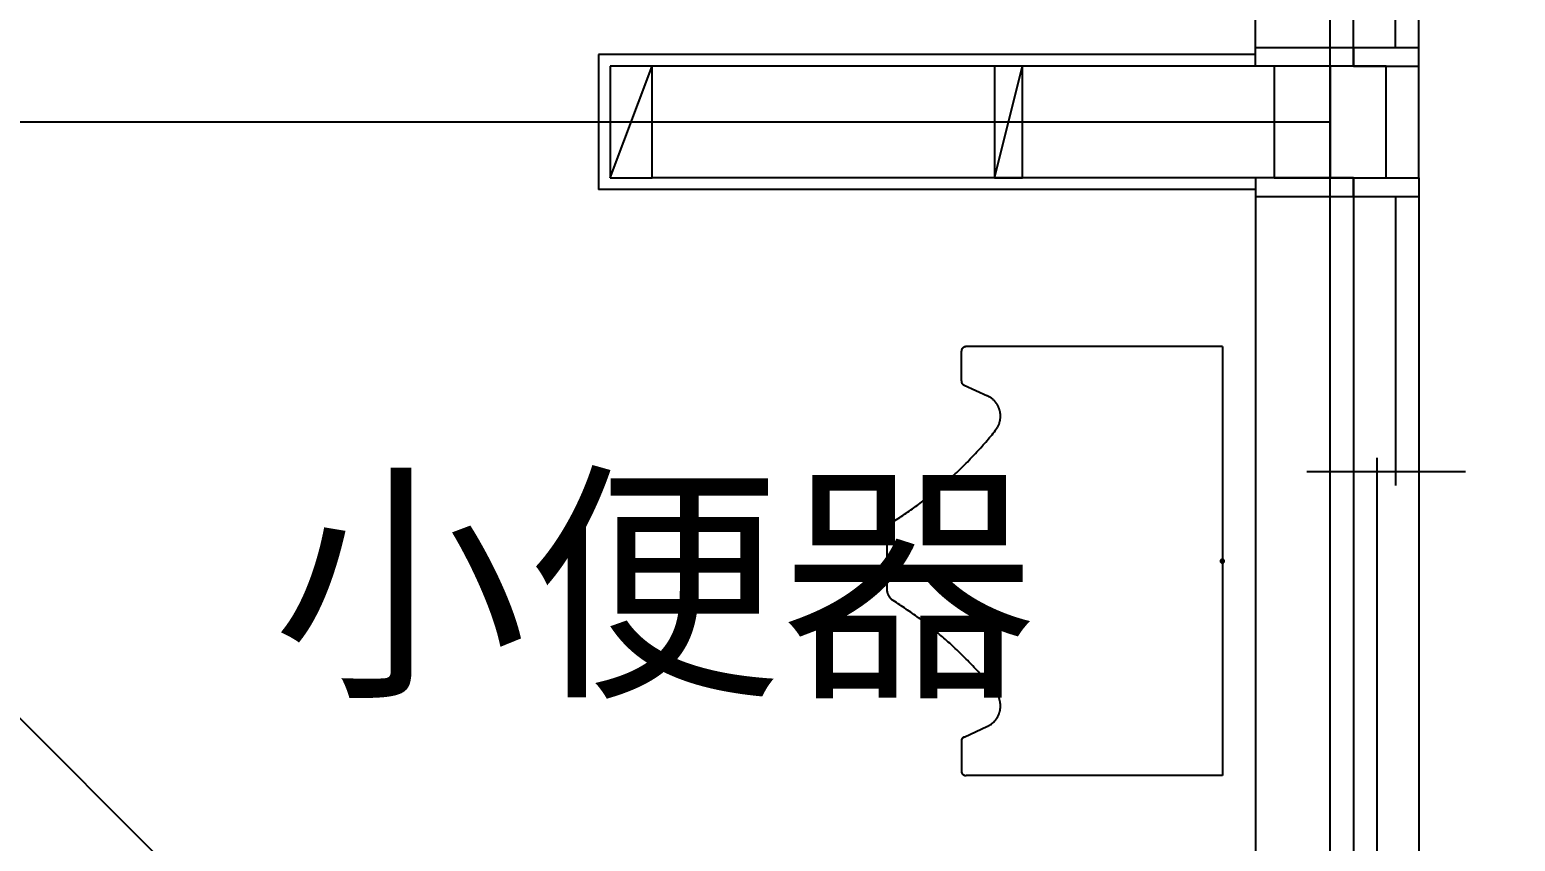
# Model space of a CAD drawing. Header units: millimetres. Extents: x -21029 to 20378, y -14043 to 14043.
# Drawn here: x 7807 to 9400, y -2223 to -1352 of the extents above; entities that cross this region are included whole.
import ezdxf

# ---------------------------------------------------------------- set-up
doc = ezdxf.new("R2010")
doc.units = ezdxf.units.MM
for name, color, linetype in [('0-2', 7, 'Continuous'), ('0-3', 7, 'Continuous'), ('0-A', 7, 'Continuous'), ('0-B', 7, 'Continuous'), ('0-C', 7, 'Continuous'), ('0-D', 7, 'Continuous'), ('0-E', 7, 'Continuous'), ('1-7', 7, 'Continuous'), ('1-9', 7, 'Continuous'), ('1-C', 7, 'Continuous')]:
    doc.layers.add(name, color=color, linetype=linetype)
doc.styles.add('JP', font='msgothic.ttc')

msp = doc.modelspace()

# ---------------------------------------------------------------- linework, layer by layer
at = {"layer": '0-2', "color": 1}
for p, q in [((9202, -3371.1), (9202, 7328.9)), ((7282, -1451.1), (9202, -1451.1)), ((8417, -1451.1), (9202, -1451.1))]:
    msp.add_line(p, q, dxfattribs=at)
at = {"layer": '0-3', "color": 7}
for p, q in [((9142, -1391.1), (8474.5, -1391.1)), ((9142, -1511.1), (8474.5, -1511.1))]:
    msp.add_line(p, q, dxfattribs=at)
at = {"layer": '0-A', "color": 7}
for p, q in [((8806.3, -1728.8), (8806.3, -1697)), ((9086.3, -1692), (8811.3, -1692)), ((9086.3, -1692), (9086.3, -2152)), ((8809.2, -1733.4), (8834.4, -1744.9)), ((8726.3, -1892.4), (8726.3, -1951.7)), ((8809.2, -2110.7), (8834.5, -2099.1)), ((8806.3, -2115.2), (8806.3, -2147)), ((9086.3, -2152), (8811.3, -2152))]:
    msp.add_line(p, q, dxfattribs=at)
for points in [[(8811.3, -1692), (8811.2, -1692), (8811.1, -1692), (8811, -1692), (8810.9, -1692), (8810.8, -1692.1), (8810.7, -1692.1), (8810.6, -1692.1), (8810.4, -1692.1), (8810.3, -1692.1), (8810.2, -1692.1), (8810.1, -1692.2), (8810, -1692.2), (8809.9, -1692.2), (8809.8, -1692.3), (8809.7, -1692.3), (8809.6, -1692.3), (8809.5, -1692.4), (8809.4, -1692.4), (8809.3, -1692.5), (8809.2, -1692.5), (8809.1, -1692.5), (8809, -1692.6), (8808.9, -1692.6), (8808.8, -1692.7), (8808.7, -1692.8), (8808.6, -1692.8), (8808.5, -1692.9), (8808.4, -1692.9), (8808.4, -1693), (8808.3, -1693.1), (8808.2, -1693.1), (8808.1, -1693.2), (8808, -1693.3), (8807.9, -1693.3), (8807.9, -1693.4), (8807.8, -1693.5), (8807.7, -1693.6), (8807.6, -1693.7), (8807.6, -1693.7), (8807.5, -1693.8), (8807.4, -1693.9), (8807.3, -1694), (8807.3, -1694.1), (8807.2, -1694.2), (8807.2, -1694.3), (8807.1, -1694.3), (8807, -1694.4), (8807, -1694.5), (8806.9, -1694.6), (8806.9, -1694.7), (8806.8, -1694.8), (8806.8, -1694.9), (8806.7, -1695), (8806.7, -1695.1), (8806.7, -1695.2), (8806.6, -1695.3), (8806.6, -1695.4), (8806.5, -1695.5), (8806.5, -1695.6), (8806.5, -1695.7), (8806.5, -1695.8), (8806.4, -1695.9), (8806.4, -1696.1), (8806.4, -1696.2), (8806.4, -1696.3), (8806.4, -1696.4), (8806.3, -1696.5), (8806.3, -1696.6), (8806.3, -1696.7), (8806.3, -1696.8), (8806.3, -1696.9), (8806.3, -1697)], [(8806.3, -1728.8), (8806.3, -1728.9), (8806.3, -1729), (8806.3, -1729.1), (8806.3, -1729.1), (8806.3, -1729.2), (8806.3, -1729.3), (8806.3, -1729.4), (8806.4, -1729.5), (8806.4, -1729.5), (8806.4, -1729.6), (8806.4, -1729.7), (8806.4, -1729.8), (8806.4, -1729.8), (8806.4, -1729.9), (8806.5, -1730), (8806.5, -1730.1), (8806.5, -1730.2), (8806.5, -1730.2), (8806.5, -1730.3), (8806.6, -1730.4), (8806.6, -1730.5), (8806.6, -1730.5), (8806.6, -1730.6), (8806.7, -1730.7), (8806.7, -1730.8), (8806.7, -1730.8), (8806.8, -1730.9), (8806.8, -1731), (8806.8, -1731), (8806.9, -1731.1), (8806.9, -1731.2), (8806.9, -1731.2), (8807, -1731.3), (8807, -1731.4), (8807.1, -1731.5), (8807.1, -1731.5), (8807.1, -1731.6), (8807.2, -1731.7), (8807.2, -1731.7), (8807.3, -1731.8), (8807.3, -1731.8), (8807.4, -1731.9), (8807.4, -1732), (8807.5, -1732), (8807.5, -1732.1), (8807.6, -1732.2), (8807.6, -1732.2), (8807.7, -1732.3), (8807.7, -1732.3), (8807.8, -1732.4), (8807.9, -1732.4), (8807.9, -1732.5), (8808, -1732.5), (8808, -1732.6), (8808.1, -1732.6), (8808.2, -1732.7), (8808.2, -1732.7), (8808.3, -1732.8), (8808.3, -1732.8), (8808.4, -1732.9), (8808.5, -1732.9), (8808.5, -1733), (8808.6, -1733), (8808.7, -1733.1), (8808.7, -1733.1), (8808.8, -1733.1), (8808.9, -1733.2), (8808.9, -1733.2), (8809, -1733.3), (8809.1, -1733.3), (8809.2, -1733.3), (8809.2, -1733.4)], [(8843, -1781.7), (8843.4, -1781.2), (8843.8, -1780.7), (8844.1, -1780.2), (8844.5, -1779.7), (8844.8, -1779.2), (8845.1, -1778.7), (8845.4, -1778.2), (8845.7, -1777.6), (8845.9, -1777.1), (8846.2, -1776.5), (8846.4, -1776), (8846.7, -1775.4), (8846.9, -1774.9), (8847.1, -1774.3), (8847.3, -1773.7), (8847.4, -1773.1), (8847.6, -1772.5), (8847.7, -1772), (8847.9, -1771.4), (8848, -1770.8), (8848.1, -1770.2), (8848.1, -1769.6), (8848.2, -1769), (8848.3, -1768.4), (8848.3, -1767.8), (8848.3, -1767.2), (8848.3, -1766.5), (8848.3, -1765.9), (8848.3, -1765.3), (8848.2, -1764.7), (8848.2, -1764.1), (8848.1, -1763.5), (8848, -1762.9), (8847.9, -1762.3), (8847.8, -1761.7), (8847.7, -1761.1), (8847.5, -1760.6), (8847.4, -1760), (8847.2, -1759.4), (8847, -1758.8), (8846.8, -1758.3), (8846.6, -1757.7), (8846.3, -1757.1), (8846.1, -1756.6), (8845.8, -1756), (8845.6, -1755.5), (8845.3, -1755), (8845, -1754.4), (8844.6, -1753.9), (8844.3, -1753.4), (8844, -1752.9), (8843.6, -1752.4), (8843.3, -1751.9), (8842.9, -1751.5), (8842.5, -1751), (8842.1, -1750.5), (8841.7, -1750.1), (8841.3, -1749.7), (8840.8, -1749.2), (8840.4, -1748.8), (8839.9, -1748.4), (8839.5, -1748.1), (8839, -1747.7), (8838.5, -1747.3), (8838, -1747), (8837.5, -1746.6), (8837, -1746.3), (8836.5, -1746), (8835.9, -1745.7), (8835.4, -1745.4), (8834.9, -1745.1), (8834.3, -1744.9)], [(8733.3, -1879.7), (8735, -1878.6), (8736.8, -1877.5), (8738.5, -1876.4), (8740.2, -1875.3), (8741.9, -1874.1), (8743.6, -1873), (8745.3, -1871.8), (8747, -1870.7), (8748.7, -1869.5), (8750.4, -1868.4), (8752.1, -1867.2), (8753.8, -1866), (8755.4, -1864.8), (8757.1, -1863.6), (8758.8, -1862.4), (8760.4, -1861.2), (8762.1, -1859.9), (8763.7, -1858.7), (8765.3, -1857.5), (8767, -1856.2), (8768.6, -1855), (8770.2, -1853.7), (8771.8, -1852.4), (8773.4, -1851.2), (8775, -1849.9), (8776.6, -1848.6), (8778.2, -1847.3), (8779.8, -1846), (8781.4, -1844.7), (8783, -1843.3), (8784.5, -1842), (8786.1, -1840.7), (8787.6, -1839.3), (8789.2, -1838), (8790.7, -1836.6), (8792.3, -1835.3), (8793.8, -1833.9), (8795.3, -1832.5), (8796.8, -1831.1), (8798.3, -1829.7), (8799.8, -1828.3), (8801.3, -1826.9), (8802.8, -1825.5), (8804.3, -1824.1), (8805.8, -1822.7), (8807.2, -1821.2), (8808.7, -1819.8), (8810.2, -1818.4), (8811.6, -1816.9), (8813.1, -1815.4), (8814.5, -1814), (8815.9, -1812.5), (8817.3, -1811), (8818.8, -1809.5), (8820.2, -1808), (8821.6, -1806.5), (8823, -1805), (8824.4, -1803.5), (8825.7, -1802), (8827.1, -1800.5), (8828.5, -1798.9), (8829.8, -1797.4), (8831.2, -1795.9), (8832.5, -1794.3), (8833.9, -1792.8), (8835.2, -1791.2), (8836.5, -1789.6), (8837.8, -1788.1), (8839.2, -1786.5), (8840.5, -1784.9), (8841.8, -1783.3), (8843, -1781.7)], [(8733.3, -1879.7), (8733.1, -1879.8), (8733, -1879.9), (8732.8, -1880.1), (8732.6, -1880.2), (8732.4, -1880.3), (8732.3, -1880.4), (8732.1, -1880.5), (8731.9, -1880.7), (8731.8, -1880.8), (8731.6, -1880.9), (8731.5, -1881.1), (8731.3, -1881.2), (8731.1, -1881.4), (8731, -1881.5), (8730.8, -1881.7), (8730.7, -1881.8), (8730.5, -1882), (8730.4, -1882.1), (8730.3, -1882.3), (8730.1, -1882.4), (8730, -1882.6), (8729.8, -1882.7), (8729.7, -1882.9), (8729.6, -1883.1), (8729.4, -1883.2), (8729.3, -1883.4), (8729.2, -1883.6), (8729.1, -1883.7), (8728.9, -1883.9), (8728.8, -1884.1), (8728.7, -1884.2), (8728.6, -1884.4), (8728.5, -1884.6), (8728.4, -1884.8), (8728.3, -1885), (8728.2, -1885.1), (8728.1, -1885.3), (8728, -1885.5), (8727.9, -1885.7), (8727.8, -1885.9), (8727.7, -1886.1), (8727.6, -1886.3), (8727.5, -1886.5), (8727.5, -1886.7), (8727.4, -1886.9), (8727.3, -1887.1), (8727.2, -1887.2), (8727.2, -1887.4), (8727.1, -1887.6), (8727, -1887.8), (8727, -1888), (8726.9, -1888.2), (8726.8, -1888.4), (8726.8, -1888.7), (8726.7, -1888.9), (8726.7, -1889.1), (8726.6, -1889.3), (8726.6, -1889.5), (8726.6, -1889.7), (8726.5, -1889.9), (8726.5, -1890.1), (8726.5, -1890.3), (8726.4, -1890.5), (8726.4, -1890.7), (8726.4, -1890.9), (8726.4, -1891.1), (8726.3, -1891.3), (8726.3, -1891.6), (8726.3, -1891.8), (8726.3, -1892), (8726.3, -1892.2), (8726.3, -1892.4)], [(8726.3, -1951.7), (8726.3, -1951.9), (8726.3, -1952.1), (8726.3, -1952.3), (8726.3, -1952.5), (8726.3, -1952.7), (8726.4, -1952.9), (8726.4, -1953.1), (8726.4, -1953.3), (8726.4, -1953.6), (8726.5, -1953.8), (8726.5, -1954), (8726.5, -1954.2), (8726.6, -1954.4), (8726.6, -1954.6), (8726.6, -1954.8), (8726.7, -1955), (8726.7, -1955.2), (8726.8, -1955.4), (8726.8, -1955.6), (8726.9, -1955.8), (8727, -1956), (8727, -1956.2), (8727.1, -1956.4), (8727.2, -1956.6), (8727.2, -1956.8), (8727.3, -1957), (8727.4, -1957.2), (8727.5, -1957.4), (8727.5, -1957.6), (8727.6, -1957.8), (8727.7, -1958), (8727.8, -1958.2), (8727.9, -1958.4), (8728, -1958.5), (8728.1, -1958.7), (8728.2, -1958.9), (8728.3, -1959.1), (8728.4, -1959.3), (8728.5, -1959.5), (8728.6, -1959.6), (8728.7, -1959.8), (8728.8, -1960), (8728.9, -1960.2), (8729.1, -1960.3), (8729.2, -1960.5), (8729.3, -1960.7), (8729.4, -1960.8), (8729.6, -1961), (8729.7, -1961.2), (8729.8, -1961.3), (8730, -1961.5), (8730.1, -1961.7), (8730.3, -1961.8), (8730.4, -1962), (8730.5, -1962.1), (8730.7, -1962.3), (8730.8, -1962.4), (8731, -1962.6), (8731.1, -1962.7), (8731.3, -1962.8), (8731.5, -1963), (8731.6, -1963.1), (8731.8, -1963.2), (8731.9, -1963.4), (8732.1, -1963.5), (8732.3, -1963.6), (8732.4, -1963.8), (8732.6, -1963.9), (8732.8, -1964), (8733, -1964.1), (8733.1, -1964.2), (8733.3, -1964.4)], [(8843, -2062.4), (8841.8, -2060.8), (8840.5, -2059.2), (8839.2, -2057.6), (8837.8, -2056), (8836.5, -2054.4), (8835.2, -2052.9), (8833.9, -2051.3), (8832.5, -2049.7), (8831.2, -2048.2), (8829.8, -2046.7), (8828.5, -2045.1), (8827.1, -2043.6), (8825.7, -2042.1), (8824.4, -2040.5), (8823, -2039), (8821.6, -2037.5), (8820.2, -2036), (8818.8, -2034.5), (8817.3, -2033), (8815.9, -2031.6), (8814.5, -2030.1), (8813.1, -2028.6), (8811.6, -2027.2), (8810.2, -2025.7), (8808.7, -2024.3), (8807.2, -2022.8), (8805.8, -2021.4), (8804.3, -2020), (8802.8, -2018.5), (8801.3, -2017.1), (8799.8, -2015.7), (8798.3, -2014.3), (8796.8, -2012.9), (8795.3, -2011.5), (8793.8, -2010.2), (8792.3, -2008.8), (8790.7, -2007.4), (8789.2, -2006.1), (8787.6, -2004.7), (8786.1, -2003.4), (8784.5, -2002), (8783, -2000.7), (8781.4, -1999.4), (8779.8, -1998.1), (8778.2, -1996.8), (8776.6, -1995.5), (8775, -1994.2), (8773.4, -1992.9), (8771.8, -1991.6), (8770.2, -1990.4), (8768.6, -1989.1), (8767, -1987.8), (8765.3, -1986.6), (8763.7, -1985.4), (8762.1, -1984.1), (8760.4, -1982.9), (8758.8, -1981.7), (8757.1, -1980.5), (8755.4, -1979.3), (8753.8, -1978.1), (8752.1, -1976.9), (8750.4, -1975.7), (8748.7, -1974.5), (8747, -1973.4), (8745.3, -1972.2), (8743.6, -1971.1), (8741.9, -1969.9), (8740.2, -1968.8), (8738.5, -1967.7), (8736.8, -1966.6), (8735, -1965.5), (8733.3, -1964.4)], [(8834.3, -2099.2), (8834.9, -2098.9), (8835.4, -2098.7), (8835.9, -2098.4), (8836.5, -2098.1), (8837, -2097.8), (8837.5, -2097.4), (8838, -2097.1), (8838.5, -2096.8), (8839, -2096.4), (8839.5, -2096), (8839.9, -2095.6), (8840.4, -2095.2), (8840.8, -2094.8), (8841.3, -2094.4), (8841.7, -2094), (8842.1, -2093.5), (8842.5, -2093.1), (8842.9, -2092.6), (8843.3, -2092.1), (8843.6, -2091.6), (8844, -2091.2), (8844.3, -2090.7), (8844.6, -2090.1), (8845, -2089.6), (8845.3, -2089.1), (8845.6, -2088.6), (8845.8, -2088), (8846.1, -2087.5), (8846.3, -2086.9), (8846.6, -2086.4), (8846.8, -2085.8), (8847, -2085.2), (8847.2, -2084.7), (8847.4, -2084.1), (8847.5, -2083.5), (8847.7, -2082.9), (8847.8, -2082.3), (8847.9, -2081.7), (8848, -2081.1), (8848.1, -2080.5), (8848.2, -2079.9), (8848.2, -2079.3), (8848.3, -2078.7), (8848.3, -2078.1), (8848.3, -2077.5), (8848.3, -2076.9), (8848.3, -2076.3), (8848.3, -2075.7), (8848.2, -2075.1), (8848.1, -2074.5), (8848.1, -2073.9), (8848, -2073.3), (8847.9, -2072.7), (8847.7, -2072.1), (8847.6, -2071.5), (8847.4, -2070.9), (8847.3, -2070.4), (8847.1, -2069.8), (8846.9, -2069.2), (8846.7, -2068.6), (8846.4, -2068.1), (8846.2, -2067.5), (8845.9, -2067), (8845.7, -2066.4), (8845.4, -2065.9), (8845.1, -2065.4), (8844.8, -2064.8), (8844.5, -2064.3), (8844.1, -2063.8), (8843.8, -2063.3), (8843.4, -2062.8), (8843, -2062.4)], [(8809.2, -2110.7), (8809.2, -2110.7), (8809.1, -2110.8), (8809, -2110.8), (8808.9, -2110.8), (8808.9, -2110.9), (8808.8, -2110.9), (8808.7, -2111), (8808.7, -2111), (8808.6, -2111), (8808.5, -2111.1), (8808.5, -2111.1), (8808.4, -2111.2), (8808.3, -2111.2), (8808.3, -2111.3), (8808.2, -2111.3), (8808.2, -2111.4), (8808.1, -2111.4), (8808, -2111.5), (8808, -2111.5), (8807.9, -2111.6), (8807.9, -2111.6), (8807.8, -2111.7), (8807.7, -2111.7), (8807.7, -2111.8), (8807.6, -2111.9), (8807.6, -2111.9), (8807.5, -2112), (8807.5, -2112), (8807.4, -2112.1), (8807.4, -2112.2), (8807.3, -2112.2), (8807.3, -2112.3), (8807.2, -2112.3), (8807.2, -2112.4), (8807.1, -2112.5), (8807.1, -2112.5), (8807.1, -2112.6), (8807, -2112.7), (8807, -2112.7), (8806.9, -2112.8), (8806.9, -2112.9), (8806.9, -2113), (8806.8, -2113), (8806.8, -2113.1), (8806.8, -2113.2), (8806.7, -2113.2), (8806.7, -2113.3), (8806.7, -2113.4), (8806.6, -2113.5), (8806.6, -2113.5), (8806.6, -2113.6), (8806.6, -2113.7), (8806.5, -2113.8), (8806.5, -2113.8), (8806.5, -2113.9), (8806.5, -2114), (8806.5, -2114.1), (8806.4, -2114.1), (8806.4, -2114.2), (8806.4, -2114.3), (8806.4, -2114.4), (8806.4, -2114.5), (8806.4, -2114.5), (8806.4, -2114.6), (8806.3, -2114.7), (8806.3, -2114.8), (8806.3, -2114.8), (8806.3, -2114.9), (8806.3, -2115), (8806.3, -2115.1), (8806.3, -2115.2), (8806.3, -2115.2)], [(8806.3, -2147), (8806.3, -2147.1), (8806.3, -2147.2), (8806.3, -2147.4), (8806.3, -2147.5), (8806.3, -2147.6), (8806.4, -2147.7), (8806.4, -2147.8), (8806.4, -2147.9), (8806.4, -2148), (8806.4, -2148.1), (8806.5, -2148.2), (8806.5, -2148.3), (8806.5, -2148.4), (8806.5, -2148.5), (8806.6, -2148.6), (8806.6, -2148.7), (8806.7, -2148.8), (8806.7, -2148.9), (8806.7, -2149), (8806.8, -2149.1), (8806.8, -2149.2), (8806.9, -2149.3), (8806.9, -2149.4), (8807, -2149.5), (8807, -2149.6), (8807.1, -2149.7), (8807.2, -2149.8), (8807.2, -2149.9), (8807.3, -2150), (8807.3, -2150.1), (8807.4, -2150.2), (8807.5, -2150.2), (8807.6, -2150.3), (8807.6, -2150.4), (8807.7, -2150.5), (8807.8, -2150.6), (8807.9, -2150.6), (8807.9, -2150.7), (8808, -2150.8), (8808.1, -2150.9), (8808.2, -2150.9), (8808.3, -2151), (8808.4, -2151.1), (8808.4, -2151.1), (8808.5, -2151.2), (8808.6, -2151.2), (8808.7, -2151.3), (8808.8, -2151.4), (8808.9, -2151.4), (8809, -2151.5), (8809.1, -2151.5), (8809.2, -2151.6), (8809.3, -2151.6), (8809.4, -2151.7), (8809.5, -2151.7), (8809.6, -2151.7), (8809.7, -2151.8), (8809.8, -2151.8), (8809.9, -2151.8), (8810, -2151.9), (8810.1, -2151.9), (8810.2, -2151.9), (8810.3, -2151.9), (8810.4, -2152), (8810.6, -2152), (8810.7, -2152), (8810.8, -2152), (8810.9, -2152), (8811, -2152), (8811.1, -2152), (8811.2, -2152), (8811.3, -2152)]]:
    msp.add_lwpolyline(points, dxfattribs=at)
at = {"layer": '0-B', "color": 7}
msp.add_lwpolyline([(9086.3, -1924), (9086.5, -1924), (9086.7, -1924), (9086.8, -1924), (9087, -1923.9), (9087.2, -1923.8), (9087.3, -1923.8), (9087.5, -1923.7), (9087.6, -1923.6), (9087.7, -1923.4), (9087.8, -1923.3), (9088, -1923.2), (9088, -1923), (9088.1, -1922.9), (9088.2, -1922.7), (9088.2, -1922.5), (9088.3, -1922.4), (9088.3, -1922.2), (9088.3, -1922), (9088.3, -1921.9), (9088.3, -1921.7), (9088.2, -1921.5), (9088.2, -1921.3), (9088.1, -1921.2), (9088, -1921), (9088, -1920.9), (9087.8, -1920.7), (9087.7, -1920.6), (9087.6, -1920.5), (9087.5, -1920.4), (9087.3, -1920.3), (9087.2, -1920.2), (9087, -1920.2), (9086.8, -1920.1), (9086.7, -1920.1), (9086.5, -1920), (9086.3, -1920), (9086.1, -1920), (9086, -1920.1), (9085.8, -1920.1), (9085.6, -1920.2), (9085.5, -1920.2), (9085.3, -1920.3), (9085.2, -1920.4), (9085, -1920.5), (9084.9, -1920.6), (9084.8, -1920.7), (9084.7, -1920.9), (9084.6, -1921), (9084.5, -1921.2), (9084.4, -1921.3), (9084.4, -1921.5), (9084.3, -1921.7), (9084.3, -1921.9), (9084.3, -1922), (9084.3, -1922.2), (9084.3, -1922.4), (9084.4, -1922.5), (9084.4, -1922.7), (9084.5, -1922.9), (9084.6, -1923), (9084.7, -1923.2), (9084.8, -1923.3), (9084.9, -1923.4), (9085, -1923.6), (9085.2, -1923.7), (9085.3, -1923.8), (9085.5, -1923.8), (9085.6, -1923.9), (9085.8, -1924), (9086, -1924), (9086.1, -1924), (9086.3, -1924)], dxfattribs=at)
at = {"layer": '0-C', "color": 7}
for p, q in [((9227, -1391.1), (9227, -551.1)), ((9297, -1391.1), (9297, -551.1)), ((9272, -1371.1), (9272, -956.1)), ((9227, -1371.1), (9297, -1371.1)), ((9227, -1391.1), (9297, -1391.1)), ((9227, -1511.1), (9297, -1511.1)), ((9227, -1511.1), (9227, -2351.1)), ((9297, -1511.1), (9297, -2351.1)), ((9227, -1531.1), (9297, -1531.1)), ((9272, -1531.1), (9272, -1841.1)), ((9252, -1811.1), (9252, -2331.1)), ((9177, -1826.1), (9347, -1826.1))]:
    msp.add_line(p, q, dxfattribs=at)
at = {"layer": '0-D', "color": 7}
for p, q in [((9122, -1391.1), (9122, -571.1)), ((9122, -1391.1), (9122, -1371.1)), ((9122, -1371.1), (9227, -1371.1)), ((9227, -1371.1), (9227, -1391.1)), ((9227, -1391.1), (9122, -1391.1)), ((9227, -1511.1), (9122, -1511.1)), ((9122, -1511.1), (9122, -1531.1)), ((9122, -1511.1), (9122, -2331.1)), ((9227, -1531.1), (9227, -1511.1)), ((9122, -1531.1), (9227, -1531.1))]:
    msp.add_line(p, q, dxfattribs=at)
at = {"layer": '1-7', "color": 2}
msp.add_line((10037, -4331.1), (4277, 1428.9), dxfattribs=at)
at = {"layer": '1-9', "color": 7}
for p, q in [((8429.5, -1511.1), (8474.5, -1391.1)), ((8474.5, -1391.1), (8429.5, -1391.1)), ((8429.5, -1391.1), (8429.5, -1511.1)), ((8474.5, -1511.1), (8474.5, -1391.1)), ((8842, -1511.1), (8872, -1391.1)), ((8872, -1391.1), (8842, -1391.1)), ((8842, -1391.1), (8842, -1511.1)), ((8872, -1511.1), (8872, -1391.1)), ((9262, -1391.1), (9142, -1391.1)), ((9142, -1391.1), (9142, -1511.1)), ((9202, -1391.1), (9202, -1511.1)), ((9202, -1391.1), (9202, -1511.1)), ((9262, -1511.1), (9262, -1391.1)), ((8429.5, -1511.1), (8474.5, -1511.1)), ((8842, -1511.1), (8872, -1511.1)), ((9142, -1511.1), (9262, -1511.1))]:
    msp.add_line(p, q, dxfattribs=at)
at = {"layer": '1-C', "color": 7}
for p, q in [((9122, -1378.6), (8417, -1378.6)), ((8417, -1378.6), (8417, -1523.6)), ((9297, -1511.1), (9297, -1391.1)), ((9122, -1523.6), (8417, -1523.6))]:
    msp.add_line(p, q, dxfattribs=at)

# ---------------------------------------------------------------- texts
at = {"layer": '0-E', "color": 7, "style": 'JP'}
msp.add_text('小便器', height=200, dxfattribs=at).set_placement((8067.7, -2047))

doc.saveas('drawing.dxf')
